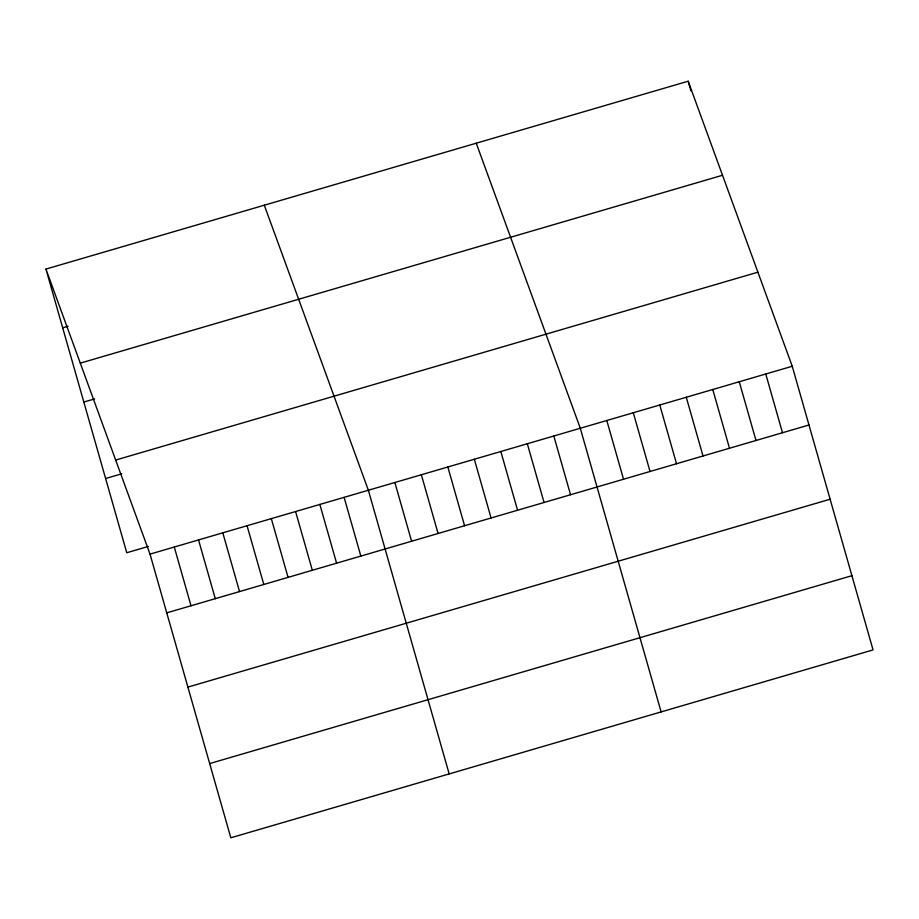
<?xml version="1.0" encoding="UTF-8"?>
<svg xmlns="http://www.w3.org/2000/svg" width="919" height="919" viewBox="0 0 919 919"><rect width="100%" height="100%" fill="white"/><g stroke="black" fill="none" stroke-linecap="round" stroke-linejoin="round"><path stroke-width="1.38" d="M45.95 269.083L688.182 81.205L792.247 366.256L873.05 649.917L230.818 837.795L150.015 554.123L45.95 269.083L126.753 552.744L148.327 546.437M62.687 327.83L68.075 326.245M80.286 363.143L722.518 175.265M83.824 402.051L94.611 398.892M115.668 460.063L757.899 272.185M105.616 478.523L121.79 473.79M150.015 554.123L792.247 366.256M166.741 612.87L808.984 424.992M187.89 687.102L830.121 499.224M209.67 763.574L851.902 575.696M476.249 143.203L580.303 428.254L661.117 711.915M264.304 205.201L368.37 490.252L449.173 773.913M688.182 81.205L690.904 90.763M765.757 373.999L782.483 432.746M739.255 381.753L755.992 440.5M712.765 389.495L729.502 448.242M686.275 397.249L703.012 455.996M659.785 405.003L676.522 463.75M633.294 412.746L650.032 471.493M606.804 420.5L623.53 479.247M553.812 435.997L570.55 494.744M527.322 443.751L544.059 502.498M500.832 451.505L517.569 510.24M474.342 459.247L491.079 517.994M447.852 467.001L464.577 525.748M421.35 474.744L438.087 533.491M394.86 482.498L411.597 541.245M344.108 497.351L360.845 556.087M319.846 504.439L336.584 563.186M295.585 511.538L312.322 570.285M271.323 518.638L288.061 577.385M247.062 525.737L263.799 584.484M222.8 532.836L239.537 591.583M198.538 539.935L215.276 598.683M174.277 547.035L191.003 605.77"/></g></svg>
